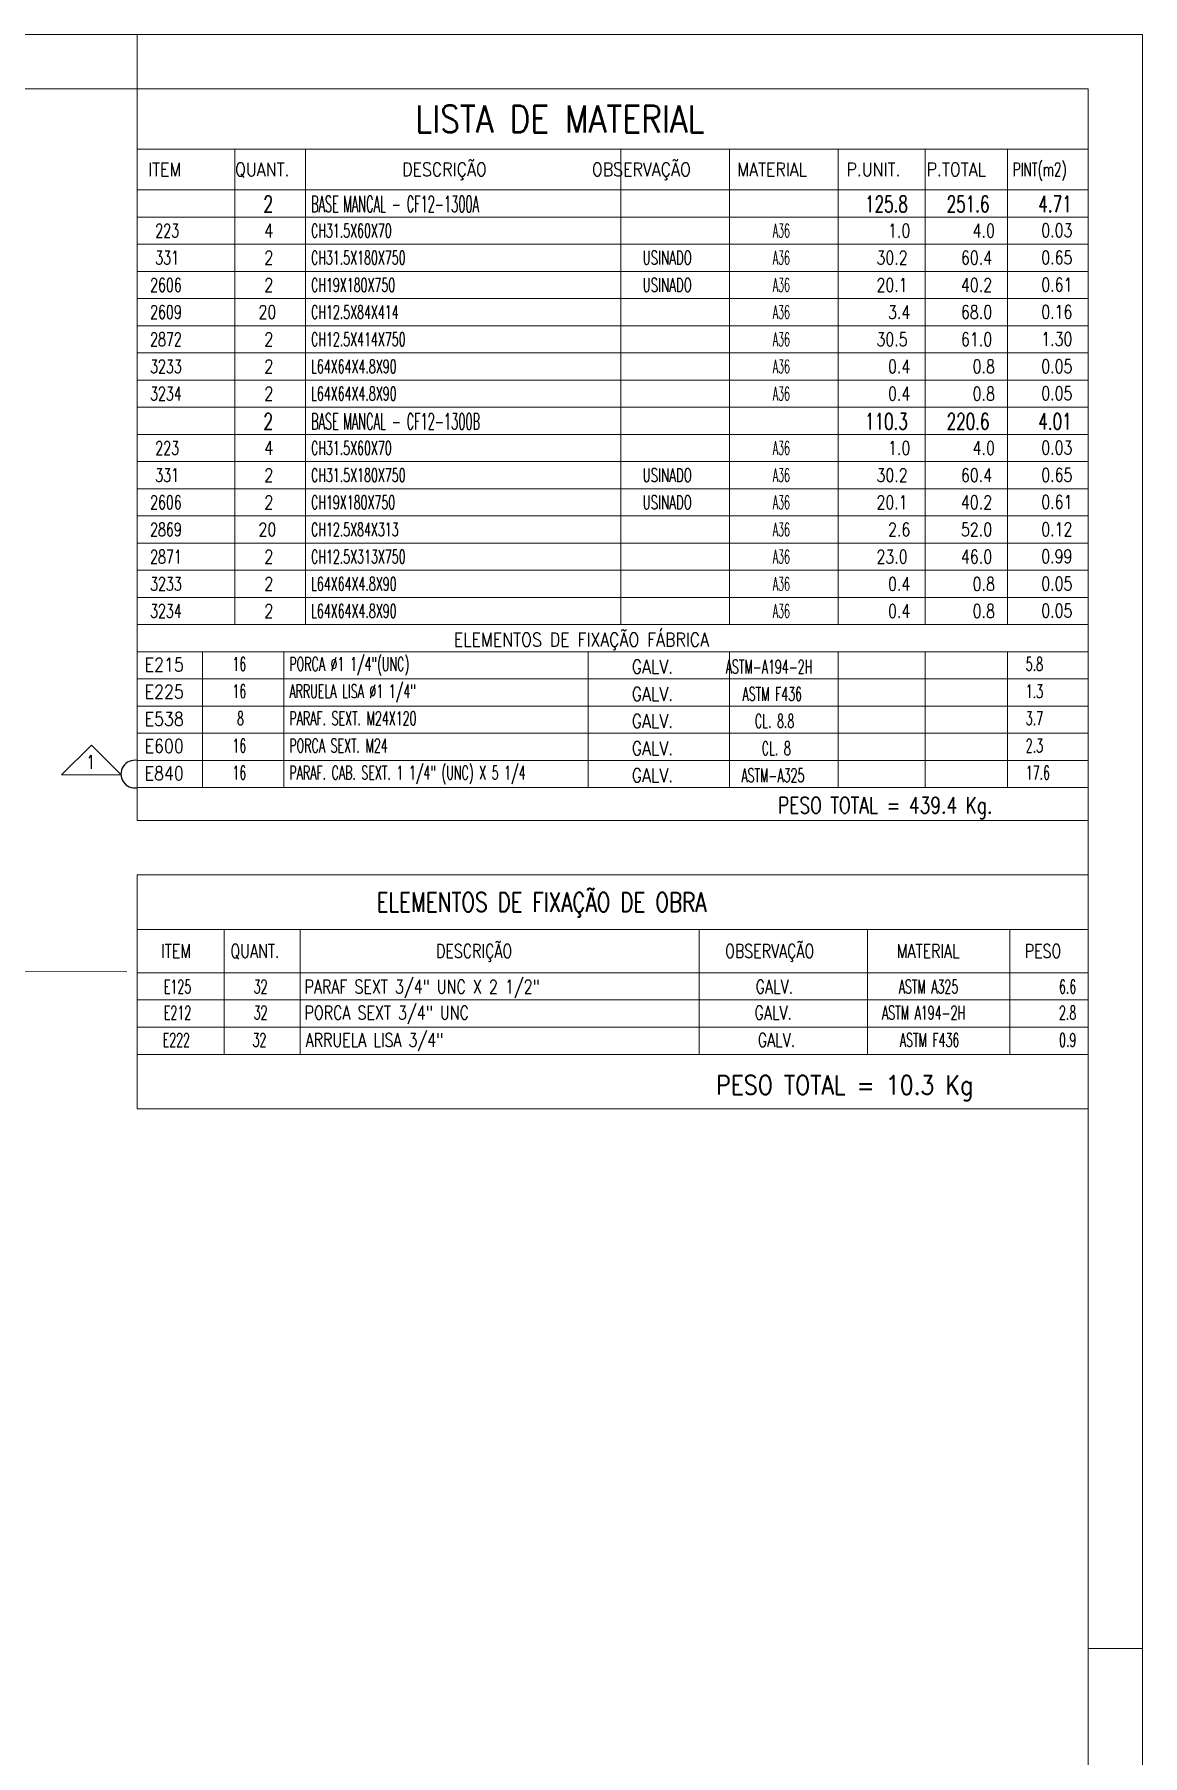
# Model space of a CAD drawing. Header units: millimetres. Extents: x 2 to 845, y 5 to 599.
# Drawn here: x 641.1 to 845, y 282.3 to 599 of the extents above; entities that cross this region are included whole.
import ezdxf

# ---------------------------------------------------------------- set-up
doc = ezdxf.new("R2010")
doc.units = ezdxf.units.MM
doc.linetypes.add('XKITLINE00', pattern=[0])
doc.linetypes.add('XKITLINE03', pattern=[6, 3, -1, 1, -1])
for name, color, linetype, lineweight in [('Objeto gráfico', 3, 'Continuous', 0), ('Outro tipo de objeto', 7, 'Continuous', 0), ('Texto', 7, 'Continuous', 0)]:
    doc.layers.add(name, color=color, linetype=linetype, lineweight=lineweight)
doc.styles.add('ROMANS', font='ROMANS__.TTF')

# ---------------------------------------------------------------- blocks, each defined once
blk = doc.blocks.new('*A2')
at = {"layer": 'Outro tipo de objeto', "color": 5, "linetype": 'XKITLINE00', "lineweight": 0}
for p, q in [((835, 444.33), (660, 444.33)), ((660, 444.33), (660, 434.33)), ((835, 444.33), (835, 434.33)), ((660, 434.33), (835, 434.33)), ((660, 426.33), (660, 434.33)), ((676, 426.33), (676, 434.33)), ((690, 426.33), (690, 434.33)), ((763.4, 426.33), (763.4, 434.33)), ((794.4, 426.33), (794.4, 434.33)), ((820.56, 426.33), (820.56, 434.33)), ((835, 426.33), (835, 434.33)), ((660, 426.33), (835, 426.33)), ((660, 426.33), (660, 421.33)), ((676, 421.33), (676, 426.33)), ((690, 421.33), (690, 426.33)), ((763.4, 421.33), (763.4, 426.33)), ((794.4, 421.33), (794.4, 426.33)), ((820.56, 421.33), (820.56, 426.33)), ((835, 426.33), (835, 421.33)), ((660, 421.33), (660, 416.33)), ((676, 416.33), (676, 421.33)), ((690, 416.33), (690, 421.33)), ((763.4, 416.33), (763.4, 421.33)), ((794.4, 416.33), (794.4, 421.33)), ((820.56, 416.33), (820.56, 421.33)), ((835, 421.33), (835, 416.33)), ((660, 416.33), (660, 411.33)), ((676, 411.33), (676, 416.33)), ((690, 411.33), (690, 416.33)), ((763.4, 411.33), (763.4, 416.33)), ((794.4, 411.33), (794.4, 416.33)), ((820.56, 411.33), (820.56, 416.33)), ((835, 416.33), (835, 411.33)), ((660, 411.33), (835, 411.33)), ((660, 411.33), (660, 401.33)), ((660, 401.33), (835, 401.33))]:
    blk.add_line(p, q, dxfattribs=at)
at = {"layer": 'Outro tipo de objeto', "color": 7, "linetype": 'XKITLINE00', "lineweight": 0}
for p, q in [((660, 421.33), (835, 421.33)), ((660, 416.33), (835, 416.33)), ((660, 411.33), (835, 411.33))]:
    blk.add_line(p, q, dxfattribs=at)
at = {"layer": 'Outro tipo de objeto', "color": 6, "linetype": 'XKITLINE00', "lineweight": 0}
blk.add_line((835, 411.33), (835, 401.33), dxfattribs=at)
at = {"layer": 'Outro tipo de objeto', "color": 4, "style": 'ROMANS'}
for s, height, width, p in [('ELEMENTOS DE FIXAÇÃO DE OBRA', 3.5, 0.765, (704.05, 437.58)), ('ITEM', 2.5, 0.765, (664.41, 429.08)), ('QUANT.', 2.5, 0.765, (677.16, 429.08)), ('DESCRIÇÃO', 2.5, 0.765, (714.99, 429.08)), ('OBSERVAÇÃO', 2.5, 0.765, (768.19, 429.08)), ('MATERIAL', 2.5, 0.765, (799.77, 429.08)), ('PESO', 2.5, 0.765, (823.33, 429.08)), ('PESO TOTAL = 10.3 Kg', 3.5, 0.85, (766.52, 403.93))]:
    blk.add_text(s, height=height, dxfattribs=dict(at, width=width)).set_placement(p)
at = {"layer": 'Outro tipo de objeto', "color": 3, "style": 'ROMANS'}
for s, width, p in [('E125', 0.595, (664.91, 422.53)), ('32', 0.595, (681.43, 422.53)), ('PARAF SEXT 3/4" UNC X 2 1/2" ', 0.765, (690.8, 422.53)), ('GALV.', 0.765344, (773.8, 422.53)), ('ASTM A325', 0.595, (800.12, 422.53)), ('6.6', 0.595, (829.61, 422.53)), ('E212', 0.595, (664.91, 417.73)), ('32', 0.595, (681.43, 417.73)), ('PORCA SEXT 3/4" UNC ', 0.765, (690.8, 417.73)), ('GALV.', 0.765344, (773.6, 417.73)), ('ASTM A194-2H', 0.595, (797.05, 417.73)), ('2.8', 0.595, (829.61, 417.73)), ('E222', 0.595, (664.69, 412.73)), ('32', 0.595, (681.23, 412.73)), ('ARRUELA LISA 3/4"', 0.765, (691, 412.73)), ('GALV.', 0.765344, (774.2, 412.73)), ('ASTM F436', 0.595, (800.32, 412.73)), ('0.9', 0.595, (829.63, 412.73))]:
    blk.add_text(s, height=2.5, dxfattribs=dict(at, width=width)).set_placement(p)
blk = doc.blocks.new('*A1204')
at = {"layer": 'Objeto gráfico', "color": 1, "linetype": 'XKITLINE00', "lineweight": 0}
blk.add_line((29.15, 426.65), (658.09, 426.54), dxfattribs=at)

msp = doc.modelspace()

# ---------------------------------------------------------------- linework, layer by layer
at = {"color": 1}
msp.add_arc((659.56, 462.9), 2.54, 80.1264, 279.8736, dxfattribs=at)
at = {"layer": 'Outro tipo de objeto', "color": 7, "linetype": 'XKITLINE00', "lineweight": 0}
for p, q in [((4, 599), (845, 599)), ((845, 599), (845, 5)), ((835, 565.4), (660, 565.4)), ((835, 560.4), (660, 560.4)), ((835, 555.4), (660, 555.4)), ((835, 550.4), (660, 550.4)), ((835, 545.4), (660, 545.4)), ((835, 540.4), (660, 540.4)), ((835, 535.4), (660, 535.4)), ((835, 530.4), (660, 530.4)), ((835, 525.4), (660, 525.4)), ((835, 520.4), (660, 520.4)), ((835, 515.4), (660, 515.4)), ((835, 510.4), (660, 510.4)), ((835, 505.4), (660, 505.4)), ((835, 500.4), (660, 500.4)), ((835, 495.4), (660, 495.4)), ((835, 490.4), (660, 490.4)), ((835, 480.4), (660, 480.4)), ((835, 475.4), (660, 475.4)), ((835, 470.4), (660, 470.4)), ((835, 465.4), (660, 465.4)), ((835, 460.4), (660, 460.4))]:
    msp.add_line(p, q, dxfattribs=at)
at = {"layer": 'Outro tipo de objeto', "color": 2, "linetype": 'XKITLINE00', "lineweight": 0}
for p, q in [((660, 599), (660, 589)), ((835, 302), (845, 302))]:
    msp.add_line(p, q, dxfattribs=at)
at = {"layer": 'Outro tipo de objeto', "color": 6, "linetype": 'XKITLINE00', "lineweight": 0}
for p, q in [((29, 589), (835, 589)), ((835, 589), (835, 15))]:
    msp.add_line(p, q, dxfattribs=at)
at = {"layer": 'Outro tipo de objeto', "color": 5, "linetype": 'XKITLINE00', "lineweight": 0}
for p, q in [((660, 589), (660, 570.4)), ((835, 577.9), (660, 577.9)), ((678, 577.9), (678, 570.4)), ((691, 577.9), (691, 570.4)), ((749, 577.9), (749, 570.4)), ((769, 577.9), (769, 570.4)), ((789, 577.9), (789, 570.4)), ((805, 577.9), (805, 570.4)), ((820.17, 577.89), (820.17, 570.4)), ((835, 570.4), (660, 570.4)), ((660, 570.4), (660, 565.4)), ((678, 570.4), (678, 565.4)), ((691, 570.4), (691, 565.4)), ((749, 570.4), (749, 565.4)), ((769, 570.4), (769, 565.4)), ((789, 570.4), (789, 565.4)), ((805, 570.4), (805, 565.4)), ((820.17, 570.4), (820.17, 565.4)), ((660, 565.4), (660, 560.4)), ((678, 565.4), (678, 560.4)), ((691, 565.4), (691, 560.4)), ((749, 565.4), (749, 560.4)), ((769, 565.4), (769, 560.4)), ((789, 565.4), (789, 560.4)), ((805, 565.4), (805, 560.4)), ((820.17, 565.4), (820.17, 560.4)), ((660, 560.4), (660, 555.4)), ((678, 560.4), (678, 555.4)), ((691, 560.4), (691, 555.4)), ((749, 560.4), (749, 555.4)), ((769, 560.4), (769, 555.4)), ((789, 560.4), (789, 555.4)), ((805, 560.4), (805, 555.4)), ((820.17, 560.4), (820.17, 555.4)), ((660, 555.4), (660, 550.4)), ((678, 555.4), (678, 550.4)), ((691, 555.4), (691, 550.4)), ((749, 555.4), (749, 550.4)), ((769, 555.4), (769, 550.4)), ((789, 555.4), (789, 550.4)), ((805, 555.4), (805, 550.4)), ((820.17, 555.4), (820.17, 550.4)), ((660, 550.4), (660, 545.4)), ((678, 550.4), (678, 545.4)), ((691, 550.4), (691, 545.4)), ((749, 550.4), (749, 545.4)), ((769, 550.4), (769, 545.4)), ((789, 550.4), (789, 545.4)), ((805, 550.4), (805, 545.4)), ((820.17, 550.4), (820.17, 545.4)), ((660, 545.4), (660, 540.4)), ((678, 545.4), (678, 540.4)), ((691, 545.4), (691, 540.4)), ((749, 545.4), (749, 540.4)), ((769, 545.4), (769, 540.4)), ((789, 545.4), (789, 540.4)), ((805, 545.4), (805, 540.4)), ((820.17, 545.4), (820.17, 540.4)), ((660, 540.4), (660, 535.4)), ((678, 540.4), (678, 535.4)), ((691, 540.4), (691, 535.4)), ((749, 540.4), (749, 535.4)), ((769, 540.4), (769, 535.4)), ((789, 540.4), (789, 535.4)), ((805, 540.4), (805, 535.4)), ((820.17, 540.4), (820.17, 535.4)), ((660, 535.4), (660, 530.4)), ((678, 535.4), (678, 530.4)), ((691, 535.4), (691, 530.4)), ((749, 535.4), (749, 530.4)), ((769, 535.4), (769, 530.4)), ((789, 535.4), (789, 530.4)), ((805, 535.4), (805, 530.4)), ((820.17, 535.4), (820.17, 530.4)), ((660, 530.4), (660, 525.4)), ((678, 530.4), (678, 525.4)), ((691, 530.4), (691, 525.4)), ((749, 530.4), (749, 525.4)), ((769, 530.4), (769, 525.4)), ((789, 530.4), (789, 525.4)), ((805, 530.4), (805, 525.4)), ((820.17, 530.4), (820.17, 525.4)), ((660, 525.4), (660, 520.4)), ((678, 525.4), (678, 520.4)), ((691, 525.4), (691, 520.4)), ((749, 525.4), (749, 520.4)), ((769, 525.4), (769, 520.4)), ((789, 525.4), (789, 520.4)), ((805, 525.4), (805, 520.4)), ((820.17, 525.4), (820.17, 520.4)), ((660, 520.4), (660, 515.4)), ((678, 520.4), (678, 515.4)), ((691, 520.4), (691, 515.4)), ((749, 520.4), (749, 515.4)), ((769, 520.4), (769, 515.4)), ((789, 520.4), (789, 515.4)), ((805, 520.4), (805, 515.4)), ((820.17, 520.4), (820.17, 515.4)), ((660, 515.4), (660, 510.4)), ((678, 515.4), (678, 510.4)), ((691, 515.4), (691, 510.4)), ((749, 515.4), (749, 510.4)), ((769, 515.4), (769, 510.4)), ((789, 515.4), (789, 510.4)), ((805, 515.4), (805, 510.4)), ((820.17, 515.4), (820.17, 510.4)), ((660, 510.4), (660, 505.4)), ((678, 510.4), (678, 505.4)), ((691, 510.4), (691, 505.4)), ((749, 510.4), (749, 505.4)), ((769, 510.4), (769, 505.4)), ((789, 510.4), (789, 505.4)), ((805, 510.4), (805, 505.4)), ((820.17, 510.4), (820.17, 505.4)), ((660, 505.4), (660, 500.4)), ((678, 505.4), (678, 500.4)), ((691, 505.4), (691, 500.4)), ((749, 505.4), (749, 500.4)), ((769, 505.4), (769, 500.4)), ((789, 505.4), (789, 500.4)), ((805, 505.4), (805, 500.4)), ((820.17, 505.4), (820.17, 500.4)), ((660, 500.4), (660, 495.4)), ((678, 500.4), (678, 495.4)), ((691, 500.4), (691, 495.4)), ((749, 500.4), (749, 495.4)), ((769, 500.4), (769, 495.4)), ((789, 500.4), (789, 495.4)), ((805, 500.4), (805, 495.4)), ((820.17, 500.4), (820.17, 495.4)), ((660, 495.4), (660, 490.4)), ((678, 495.4), (678, 490.4)), ((691, 495.4), (691, 490.4)), ((749, 495.4), (749, 490.4)), ((769, 495.4), (769, 490.4)), ((789, 495.4), (789, 490.4)), ((805, 495.4), (805, 490.4)), ((820.17, 495.4), (820.17, 490.4)), ((660, 485.4), (660, 490.4)), ((835, 485.4), (660, 485.4)), ((660, 485.4), (660, 480.4)), ((672, 485.4), (672, 480.4)), ((687, 485.4), (687, 480.4)), ((743, 485.4), (743, 480.4)), ((769, 485.4), (769, 480.4)), ((789, 485.4), (789, 480.4)), ((805, 485.4), (805, 480.4)), ((820.17, 485.4), (820.17, 480.4)), ((660, 480.4), (660, 475.4)), ((672, 480.4), (672, 475.4)), ((687, 480.4), (687, 475.4)), ((743, 480.4), (743, 475.4)), ((769, 480.4), (769, 475.4)), ((789, 480.4), (789, 475.4)), ((805, 480.4), (805, 475.4)), ((820.17, 480.4), (820.17, 475.4)), ((660, 475.4), (660, 470.4)), ((672, 475.4), (672, 470.4)), ((687, 475.4), (687, 470.4)), ((743, 475.4), (743, 470.4)), ((769, 475.4), (769, 470.4)), ((789, 475.4), (789, 470.4)), ((805, 475.4), (805, 470.4)), ((820.17, 475.4), (820.17, 470.4)), ((660, 470.4), (660, 465.4)), ((672, 470.4), (672, 465.4)), ((687, 470.4), (687, 465.4)), ((743, 470.4), (743, 465.4)), ((769, 470.4), (769, 465.4)), ((789, 470.4), (789, 465.4)), ((805, 470.4), (805, 465.4)), ((820.17, 470.4), (820.17, 465.4)), ((660, 465.4), (660, 460.4)), ((672, 465.4), (672, 460.4)), ((687, 465.4), (687, 460.4)), ((743, 465.4), (743, 460.4)), ((769, 465.4), (769, 460.4)), ((789, 465.4), (789, 460.4)), ((805, 465.4), (805, 460.4)), ((820.17, 465.4), (820.17, 460.4)), ((660, 460.4), (660, 454.33)), ((835, 454.33), (660, 454.33))]:
    msp.add_line(p, q, dxfattribs=at)
at = {"layer": 'Outro tipo de objeto', "color": 7, "linetype": 'XKITLINE03', "lineweight": 0}
for p, q in [((835, 565.4), (660, 565.4)), ((835, 560.4), (660, 560.4)), ((835, 555.4), (660, 555.4)), ((835, 550.4), (660, 550.4)), ((835, 545.4), (660, 545.4)), ((835, 540.4), (660, 540.4)), ((835, 535.4), (660, 535.4)), ((835, 530.4), (660, 530.4)), ((835, 525.4), (660, 525.4)), ((835, 520.4), (660, 520.4)), ((835, 515.4), (660, 515.4)), ((835, 510.4), (660, 510.4)), ((835, 505.4), (660, 505.4)), ((835, 500.4), (660, 500.4)), ((835, 495.4), (660, 495.4)), ((835, 490.4), (660, 490.4))]:
    msp.add_line(p, q, dxfattribs=at)
at = {"layer": 'Texto', "color": 1, "linetype": 'XKITLINE00', "lineweight": 0}
for p, q in [((646.09, 462.74), (651.58, 468.23)), ((651.58, 468.23), (657.08, 462.74)), ((657.08, 462.74), (646.09, 462.74))]:
    msp.add_line(p, q, dxfattribs=at)

# ---------------------------------------------------------------- block references
at = {"lineweight": 0}
for name in ['*A2', '*A1204']:
    msp.add_blockref(name, (0, 0), dxfattribs=at)

# ---------------------------------------------------------------- texts
at = {"layer": 'Outro tipo de objeto', "color": 4, "style": 'ROMANS'}
for s, height, width, p in [('LISTA DE MATERIAL', 5, 0.85, (711.19, 580.95)), ('ITEM', 2.5, 0.85, (662.01, 572.9)), ('QUANT.', 2.5, 0.85, (678.01, 572.9)), ('DESCRIÇÃO', 2.5, 0.85, (708.76, 572.9)), ('OBSERVAÇÃO', 2.5, 0.85, (743.67, 572.9)), ('MATERIAL', 2.5, 0.85, (770.43, 572.9)), ('P.UNIT.', 2.5, 0.85, (790.51, 572.9)), ('P.TOTAL', 2.5, 0.85, (805.26, 572.9)), ('PINT(m2)', 2.5, 0.6375, (821.11, 572.9)), ('2', 3, 0.7225, (683.2, 566.29)), ('BASE\xa0MANCAL - CF12-1300A', 3, 0.51, (691.99, 566.29)), ('125.8', 3, 0.68, (793.94, 566.29)), ('251.6', 3, 0.68, (808.96, 566.29)), ('4.71', 3, 0.68, (825.83, 566.29)), ('2', 3, 0.7225, (683.2, 526.29)), ('BASE\xa0MANCAL - CF12-1300B', 3, 0.51, (691.99, 526.29)), ('110.3', 3, 0.68, (793.94, 526.29)), ('220.6', 3, 0.68, (808.96, 526.29)), ('4.01', 3, 0.68, (825.83, 526.29)), ('ELEMENTOS DE FIXAÇÃO FÁBRICA', 2.5, 0.85, (718.25, 486.4))]:
    msp.add_text(s, height=height, dxfattribs=dict(at, width=width)).set_placement(p)
at = {"layer": 'Outro tipo de objeto', "color": 3, "style": 'ROMANS'}
for s, width, p in [('223', 0.68, (663.34, 561.65)), ('4', 0.765, (683.4, 561.65)), ('CH31.5X60X70', 0.595, (691.99, 561.65)), ('A36', 0.51, (776.95, 561.65)), ('1.0', 0.765, (798.17, 561.65)), ('4.0', 0.765, (813.73, 561.65)), ('0.03', 0.765, (826.35, 561.7)), ('331', 0.68, (663.34, 556.65)), ('2', 0.765, (683.4, 556.65)), ('CH31.5X180X750', 0.595, (691.99, 556.65)), ('USINADO', 0.6375, (752.99, 556.65)), ('A36', 0.51, (776.95, 556.65)), ('30.2', 0.765, (796.03, 556.65)), ('60.4', 0.765, (811.58, 556.65)), ('0.65', 0.765, (826.35, 556.7)), ('2606', 0.68, (662.38, 551.65)), ('2', 0.765, (683.4, 551.65)), ('CH19X180X750', 0.595, (691.99, 551.65)), ('USINADO', 0.6375, (752.99, 551.65)), ('A36', 0.51, (776.95, 551.65)), ('20.1', 0.765, (796.03, 551.65)), ('40.2', 0.765, (811.58, 551.65)), ('0.61', 0.765, (826.35, 551.7)), ('2609', 0.68, (662.38, 546.65)), ('20', 0.765, (682.32, 546.65)), ('CH12.5X84X414', 0.595, (691.99, 546.65)), ('A36', 0.51, (776.95, 546.65)), ('3.4', 0.765, (798.17, 546.65)), ('68.0', 0.765, (811.58, 546.65)), ('0.16', 0.765, (826.35, 546.7)), ('2872', 0.68, (662.38, 541.65)), ('2', 0.765, (683.4, 541.65)), ('CH12.5X414X750', 0.595, (691.99, 541.65)), ('A36', 0.51, (776.95, 541.65)), ('30.5', 0.765, (796.03, 541.65)), ('61.0', 0.765, (811.58, 541.65)), ('1.30', 0.765, (826.35, 541.7)), ('3233', 0.68, (662.38, 536.65)), ('2', 0.765, (683.4, 536.65)), ('L64X64X4.8X90', 0.595, (691.99, 536.65)), ('A36', 0.51, (776.95, 536.65)), ('0.4', 0.765, (798.17, 536.65)), ('0.8', 0.765, (813.73, 536.65)), ('0.05', 0.765, (826.35, 536.7)), ('3234', 0.68, (662.38, 531.65)), ('2', 0.765, (683.4, 531.65)), ('L64X64X4.8X90', 0.595, (691.99, 531.65)), ('A36', 0.51, (776.95, 531.65)), ('0.4', 0.765, (798.17, 531.65)), ('0.8', 0.765, (813.73, 531.65)), ('0.05', 0.765, (826.35, 531.7)), ('223', 0.68, (663.34, 521.65)), ('4', 0.765, (683.4, 521.65)), ('CH31.5X60X70', 0.595, (691.99, 521.65)), ('A36', 0.51, (776.95, 521.65)), ('1.0', 0.765, (798.17, 521.65)), ('4.0', 0.765, (813.73, 521.65)), ('0.03', 0.765, (826.35, 521.7)), ('331', 0.68, (663.34, 516.65)), ('2', 0.765, (683.4, 516.65)), ('CH31.5X180X750', 0.595, (691.99, 516.65)), ('USINADO', 0.6375, (752.99, 516.65)), ('A36', 0.51, (776.95, 516.65)), ('30.2', 0.765, (796.03, 516.65)), ('60.4', 0.765, (811.58, 516.65)), ('0.65', 0.765, (826.35, 516.7)), ('2606', 0.68, (662.38, 511.65)), ('2', 0.765, (683.4, 511.65)), ('CH19X180X750', 0.595, (691.99, 511.65)), ('USINADO', 0.6375, (752.99, 511.65)), ('A36', 0.51, (776.95, 511.65)), ('20.1', 0.765, (796.03, 511.65)), ('40.2', 0.765, (811.58, 511.65)), ('0.61', 0.765, (826.35, 511.7)), ('2869', 0.68, (662.38, 506.65)), ('20', 0.765, (682.32, 506.65)), ('CH12.5X84X313', 0.595, (691.99, 506.65)), ('A36', 0.51, (776.95, 506.65)), ('2.6', 0.765, (798.17, 506.65)), ('52.0', 0.765, (811.58, 506.65)), ('0.12', 0.765, (826.35, 506.7)), ('2871', 0.68, (662.38, 501.65)), ('2', 0.765, (683.4, 501.65)), ('CH12.5X313X750', 0.595, (691.99, 501.65)), ('A36', 0.51, (776.95, 501.65)), ('23.0', 0.765, (796.03, 501.65)), ('46.0', 0.765, (811.58, 501.65)), ('0.99', 0.765, (826.35, 501.7)), ('3233', 0.68, (662.38, 496.65)), ('2', 0.765, (683.4, 496.65)), ('L64X64X4.8X90', 0.595, (691.99, 496.65)), ('A36', 0.51, (776.95, 496.65)), ('0.4', 0.765, (798.17, 496.65)), ('0.8', 0.765, (813.73, 496.65)), ('0.05', 0.765, (826.35, 496.7)), ('3234', 0.68, (662.38, 491.65)), ('2', 0.765, (683.4, 491.65)), ('L64X64X4.8X90', 0.595, (691.99, 491.65)), ('A36', 0.51, (776.95, 491.65)), ('0.4', 0.765, (798.17, 491.65)), ('0.8', 0.765, (813.73, 491.65)), ('0.05', 0.765, (826.35, 491.7)), ('PORCA Ø1 1/4"(UNC)\xa0\xa0\xa0\xa0\xa0\xa0\xa0\xa0\xa0\xa0\xa0\xa0\xa0\xa0\xa0\xa0\xa0\xa0\xa0\xa0', 0.595, (688, 481.9)), ('E215', 0.85, (661.38, 481.8)), ('16', 0.595, (677.53, 481.9)), ('GALV.', 0.85, (751, 481.4)), ('ASTM-A194-2H', 0.595, (768.29, 481.4)), ('5.8', 0.595, (823.5, 481.9)), ('E225', 0.85, (661.38, 476.8)), ('16', 0.595, (677.53, 476.9)), ('ARRUELA LISA Ø1 1/4"\xa0\xa0\xa0\xa0\xa0\xa0\xa0\xa0\xa0\xa0\xa0\xa0\xa0\xa0\xa0\xa0\xa0\xa0', 0.595, (688, 476.9)), ('GALV.', 0.85, (751, 476.4)), ('ASTM F436', 0.595, (771.37, 476.4)), ('1.3', 0.595, (823.5, 476.9)), ('E538', 0.85, (661.38, 471.8)), ('8', 0.595, (678.37, 471.9)), ('PARAF. SEXT. M24X120', 0.595, (688, 471.9)), ('GALV.', 0.85, (751, 471.4)), ('CL. 8.8', 0.595, (773.65, 471.4)), ('3.7', 0.595, (823.5, 471.9)), ('E600', 0.85, (661.38, 466.8)), ('16', 0.595, (677.53, 466.9)), ('PORCA SEXT. M24\xa0\xa0\xa0\xa0\xa0\xa0\xa0\xa0\xa0\xa0\xa0\xa0\xa0\xa0\xa0\xa0\xa0\xa0\xa0\xa0\xa0\xa0\xa0', 0.595, (688, 466.9)), ('GALV.', 0.85, (751, 466.4)), ('CL. 8', 0.595, (774.92, 466.4)), ('2.3', 0.595, (823.5, 466.9)), ('E840', 0.85, (661.38, 461.8)), ('16', 0.595, (677.53, 461.9)), ('PARAF. CAB. SEXT. 1 1/4" (UNC) X 5 1/4', 0.595, (688, 461.9)), ('GALV.', 0.85, (751, 461.4)), ('ASTM-A325', 0.595, (771.17, 461.4)), ('17.6', 0.595, (823.5, 461.9))]:
    msp.add_text(s, height=2.5, dxfattribs=dict(at, width=width)).set_placement(p)
at = {"layer": 'Outro tipo de objeto', "color": 5, "style": 'ROMANS', "width": 0.765}
msp.add_text('PESO TOTAL = 439.4 Kg.', height=3, dxfattribs=at).set_placement((777.92, 455.66))
at = {"layer": 'Texto', "color": 3, "style": 'ROMANS', "width": 0.85}
msp.add_text('1', height=2.5, dxfattribs=at).set_placement((650.56, 463.87))

doc.saveas('drawing.dxf')
